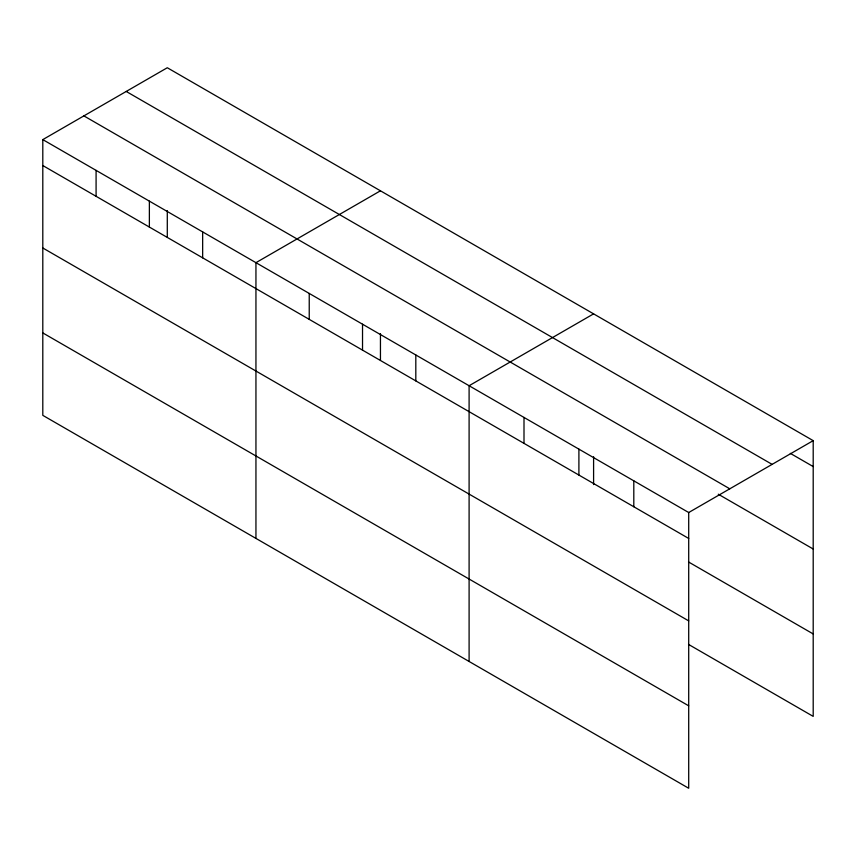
<?xml version="1.0" encoding="UTF-8"?>
<svg xmlns="http://www.w3.org/2000/svg" width="856" height="856" viewBox="0 0 856 856"><rect width="100%" height="100%" fill="white"/><g stroke="black" fill="none" stroke-linecap="round" stroke-linejoin="round"><path stroke-width="1.28" d="M42.8 139.614L688.706 512.53L688.706 788.258L42.8 415.353L42.8 139.614L167.294 67.742L813.2 440.647L813.2 716.386L688.524 644.408M380.449 190.802L255.944 262.674L255.944 538.413M593.593 313.863L469.099 385.735L469.099 661.474M688.706 512.53L813.2 440.647M790.323 453.37L813.2 466.574M126.217 91.453L772.112 464.369M83.888 115.892L729.783 488.808M718.27 494.201L813.2 549.006M42.8 165.54L688.706 538.456M688.524 561.964L813.2 633.943M42.8 247.983L688.706 620.889M42.8 332.92L688.706 705.826M633.804 480.826L633.804 506.752M593.593 456.73L593.593 484.592M578.902 449.133L578.902 475.059M524 417.428L524 443.355M415.813 354.973L415.813 380.899M380.449 333.669L380.449 360.205M362.527 324.21L362.527 350.136M309.23 293.437L309.23 319.363M202.658 231.912L202.658 257.838M167.294 210.608L167.294 237.155M149.372 201.149L149.372 227.075M96.086 170.376L96.086 196.313"/></g></svg>
